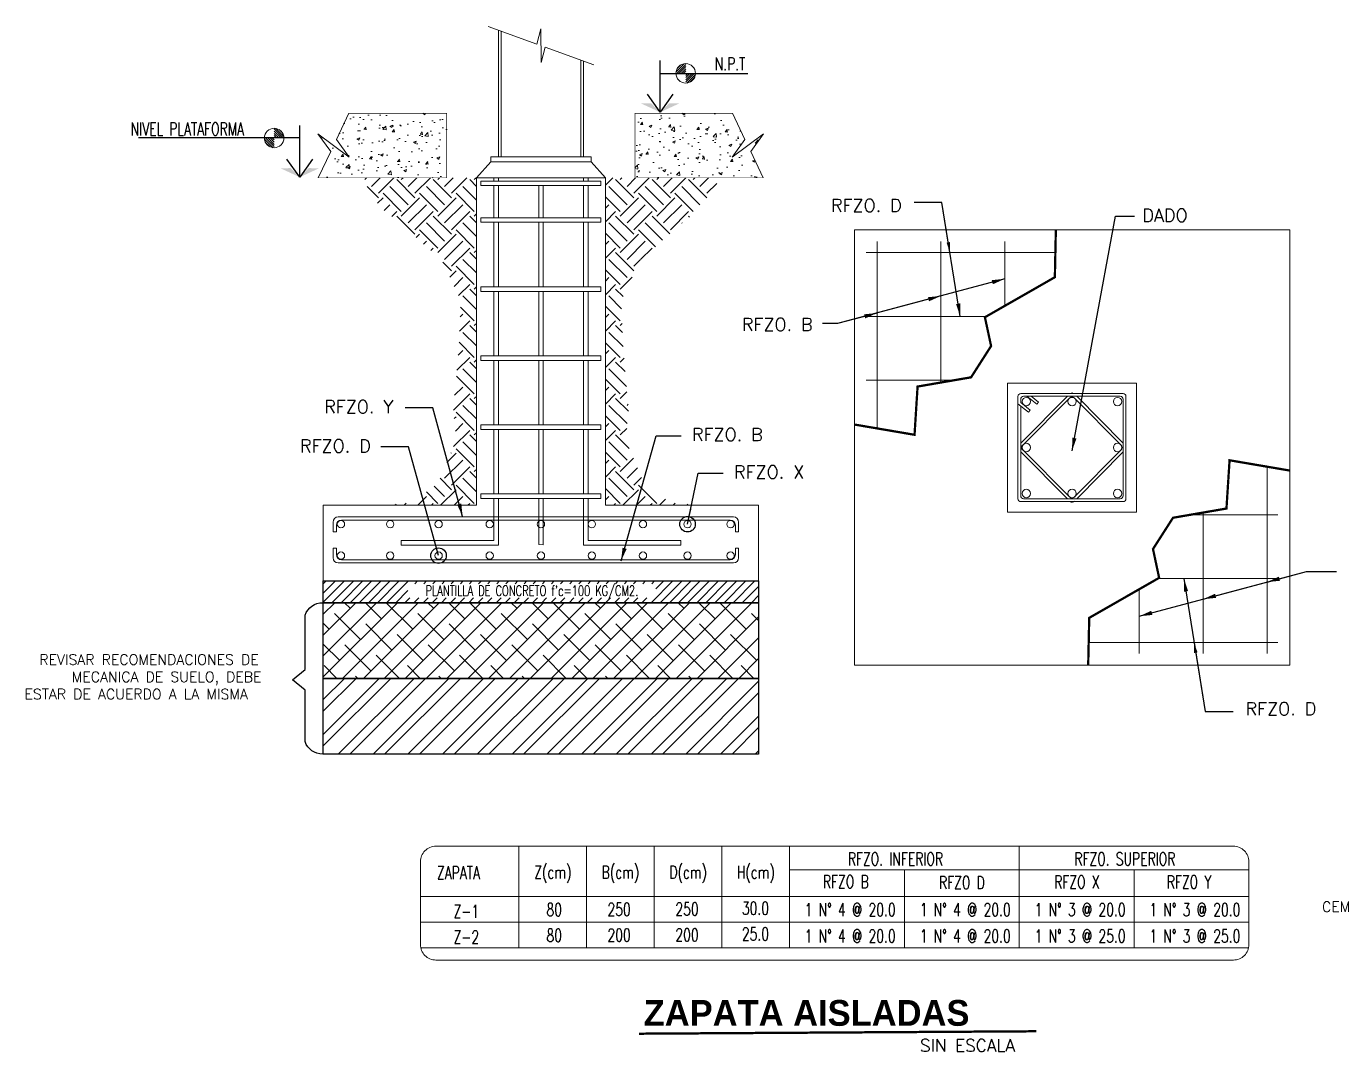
# Model space of a CAD drawing. Header units: millimetres. Extents: x 2213.6 to 2264.3, y 1634.2 to 1654.7.
# Drawn here: x 2213.61 to 2239.12, y 1634.8 to 1654.67 of the extents above; entities that cross this region are included whole.
import ezdxf
from ezdxf.enums import TextEntityAlignment as Align

# ---------------------------------------------------------------- set-up
doc = ezdxf.new("R2010")
doc.units = ezdxf.units.MM
for name, color, linetype in [('0-TEXTO', 7, 'Continuous'), ('CIM', 7, 'Continuous'), ('CONT', 7, 'Continuous'), ('COTAS', 2, 'Continuous'), ('DADO', 5, 'Continuous'), ('MING', 7, 'Continuous')]:
    doc.layers.add(name, color=color, linetype=linetype)
doc.layers.add('ARMADURA', color=1, linetype='Continuous', lineweight=18)
doc.styles.add('BOLD', font='bold.shx', dxfattribs={"width": 1.1, "height": 0.4})
doc.styles.add('SIMPLEX', font='simplex.shx')
doc.styles.get("Standard").update_dxf_attribs({"font": 'arial.ttf'})
doc.styles.add('TEXTO', font='simplex.shx')
doc.dimstyles.new('100', dxfattribs={"dimtxt": 0.2, "dimasz": 0.2, "dimexe": 0.1, "dimexo": 0.1, "dimgap": 0.1, "dimtad": 1, "dimdec": 0, "dimlfac": 1000, "dimzin": 1, "dimtxsty": 'SIMPLEX', "dimcen": 0.009, "dimclrd": 2, "dimclre": 2, "dimclrt": 4, "dimazin": 3, "dimtfac": 1, "dimtdec": 0, "dimtmove": 0, "dimatfit": 3})
doc.dimstyles.get("Standard").update_dxf_attribs({"dimtxt": 2.5, "dimasz": 2.5, "dimexe": 1.25, "dimexo": 0.625, "dimtad": 1, "dimtxsty": 'Standard', "dimcen": 2.5, "dimazin": 3, "dimtfac": 1, "dimtmove": 0, "dimatfit": 3})
pattern_1 = [(50, (1387.6985, 1562.52907), (0.546554, -0.04781726), [0.05715, -0.62865]), (355, (1387.6985, 1562.52907), (-0.10572848, 0.57316993), [0.04572, -0.50292]), (100.451, (1387.74404, 1562.5251), (0.4408275, 0.52535006), [0.04857, -0.53427]), (46.1842, (1387.6985, 1562.6815), (0.8132371, -0.126127), [0.085725, -0.942975]), (96.6356, (1387.7663, 1562.67096), (0.7122127, 0.7422767), [0.072855, -0.801405]), (351.184, (1387.6985, 1562.6815), (0.7122138, 0.74227535), [0.06858, -0.75438]), (21, (1387.7747, 1562.64337), (0.45484464, -0.30679656), [0.05715, -0.62865]), (326, (1387.7747, 1562.64337), (0.1854061, 0.5525639), [0.04572, -0.50292]), (71.4514, (1387.8126, 1562.6178), (0.64024947, 0.24576857), [0.04857, -0.53427]), (37.5, (1387.6985, 1562.52907), (0.00926581, 0.253665117), [0, -0.496824, 0, -0.51054, 0, -0.504825]), (7.5, (1387.6985, 1562.52907), (0.20045899, 0.300541724), [0, -0.291084, 0, -0.485394, 0, -0.192405]), (327.5, (1387.52857, 1562.52907), (0.406771786, -0.01718623), [0, -0.1905, 0, -0.59436, 0, -0.78867]), (317.5, (1387.45237, 1562.52907), (0.44438754, 0.07627947), [0, -0.24765, 0, -0.394716, 0, -0.56007])]

msp = doc.modelspace()

# ---------------------------------------------------------------- hatches: boundary and pattern name
at = {"lineweight": 0}
for points in [[(2225.518, 1653.175), (2225.717, 1653.178), (2225.892, 1653.003)], [(2226.265, 1653.175), (2226.066, 1653.178), (2225.892, 1653.003)], [(2218.533, 1651.917), (2218.731, 1651.92), (2218.906, 1651.745)], [(2219.28, 1651.917), (2219.081, 1651.92), (2218.906, 1651.745)]]:
    msp.add_hatch(color=256, dxfattribs=at).paths.add_polyline_path(points)
h = msp.add_hatch(dxfattribs=at)
h.set_pattern_fill('AR-CONC,_I', color=256, scale=0.003, style=2)
h.set_pattern_definition(pattern_1)
h.paths.add_polyline_path([(2221.751, 1652.982), (2219.859, 1652.982), (2219.617, 1652.473), (2219.866, 1652.131), (2219.257, 1652.583), (2219.507, 1652.242), (2219.264, 1651.732), (2221.751, 1651.732)])
h = msp.add_hatch(dxfattribs=at)
h.set_pattern_fill('AR-CONC,_I', color=256, scale=0.003, style=2)
h.set_pattern_definition(pattern_1)
h.paths.add_polyline_path([(2227.536, 1652.473), (2227.293, 1652.982), (2225.402, 1652.982), (2225.402, 1651.732), (2227.888, 1651.732), (2227.646, 1652.242), (2227.895, 1652.583), (2227.286, 1652.131)])
h = msp.add_hatch(dxfattribs=at)
h.set_pattern_fill('EARTH', color=8, scale=2, angle=45, style=0)
h.set_pattern_definition([(45, (-6.24735, 564.60906), (1e-16, 0.70710678), [0.5, -0.5]), (45, (-6.37993, 564.74164), (1e-16, 0.70710678), [0.5, -0.5]), (45, (-6.5125, 564.8742), (1e-16, 0.70710678), [0.5, -0.5]), (135, (-6.5125, 564.9626), (-0.70710678, 1e-16), [0.5, -0.5]), (135, (-6.37993, 565.0952), (-0.70710678, 1e-16), [0.5, -0.5]), (135, (-6.24735, 565.2278), (-0.70710678, 1e-16), [0.5, -0.5])])
h.paths.add_polyline_path([(2227.055, 1651.732), (2224.831, 1651.732), (2224.831, 1645.387), (2226.611, 1645.387), (2226.097, 1645.435), (2225.583, 1645.801), (2225.225, 1646.641), (2225.279, 1647.252), (2225.233, 1647.75), (2225.17, 1648.481), (2225.139, 1649.364), (2225.505, 1650.142), (2226.412, 1650.932), (2226.699, 1651.16)])
h.paths.add_polyline_path([(2222.331, 1651.732), (2220.108, 1651.732), (2220.464, 1651.16), (2220.751, 1650.932), (2221.658, 1650.142), (2222.024, 1649.364), (2221.993, 1648.481), (2221.93, 1647.75), (2221.884, 1647.252), (2221.938, 1646.641), (2221.58, 1645.801), (2221.066, 1645.435), (2220.526, 1645.387), (2222.329, 1645.387)])
h = msp.add_hatch(dxfattribs=at)
h.set_pattern_fill('ANSI31', color=256, style=0)
h.set_pattern_definition([(45, (-5.04954, 564.60906), (-0.0883883476, 0.0883883476), [])])
h.paths.add_polyline_path([(2227.8, 1643.498), (2227.8, 1643.92), (2219.363, 1643.92), (2219.363, 1643.498)])
h.paths.add_polyline_path([(2221.003, 1643.594), (2225.809, 1643.594), (2225.809, 1643.866), (2221.003, 1643.866)], flags=16)
h = msp.add_hatch()
h.set_pattern_fill('ANSI38', color=256, scale=0.09, style=0)
h.set_pattern_definition([(45, (1912.5557, 1952.73624), (-0.20205576, 0.20205576), []), (135, (1912.5557, 1952.73624), (-0.60616729, 0.20205576), [0.714375, -0.428625])])
h.paths.add_polyline_path([(2227.8, 1643.498), (2219.363, 1643.498), (2219.363, 1642.031), (2227.8, 1642.031)])
h = msp.add_hatch()
h.set_pattern_fill('ANSI32', color=256, scale=0.05, style=0)
h.set_pattern_definition([(45, (-1855.74, 4078.10105), (-0.336759605, 0.336759605), []), (45, (-1855.5155, 4078.10105), (-0.336759605, 0.336759605), [])])
h.paths.add_polyline_path([(2227.8, 1642.031), (2219.363, 1642.031), (2219.363, 1640.564), (2227.8, 1640.564)])
at = {"layer": 'COTAS', "lineweight": 0}
h = msp.add_hatch(dxfattribs=at)
h.set_pattern_fill('ANSI31', color=256, scale=0.009489, style=0)
h.set_pattern_definition([(45, (2147.720088, 1615.525957), (-0.021302497, 0.021302497), [])])
edge = h.paths.add_edge_path()
edge.add_ellipse((2226.387, 1653.757), major_axis=(-0.134, 0.134), ratio=1, start_angle=-45, end_angle=45)
edge.add_line((2226.199, 1653.757), (2226.387, 1653.757))
edge.add_line((2226.387, 1653.757), (2226.387, 1653.946))
edge = h.paths.add_edge_path()
edge.add_line((2226.576, 1653.757), (2226.387, 1653.757))
edge.add_line((2226.387, 1653.757), (2226.387, 1653.568))
edge.add_ellipse((2226.387, 1653.757), major_axis=(-0.134, 0.134), ratio=1, start_angle=135, end_angle=225)
h = msp.add_hatch(dxfattribs=at)
h.set_pattern_fill('ANSI31', color=256, scale=0.009489, style=0)
h.set_pattern_definition([(135, (2297.077585, 1614.273295), (0.021302497, 0.021302497), [])])
edge = h.paths.add_edge_path()
edge.add_ellipse((2218.41, 1652.504), major_axis=(0.134, 0.134), ratio=1, start_angle=315, end_angle=405, ccw=False)
edge.add_line((2218.599, 1652.504), (2218.41, 1652.504))
edge.add_line((2218.41, 1652.504), (2218.41, 1652.693))
edge = h.paths.add_edge_path()
edge.add_line((2218.221, 1652.504), (2218.41, 1652.504))
edge.add_line((2218.41, 1652.504), (2218.41, 1652.315))
edge.add_ellipse((2218.41, 1652.504), major_axis=(0.134, 0.134), ratio=1, start_angle=135, end_angle=225, ccw=False)

# ---------------------------------------------------------------- linework, layer by layer
msp.add_lwpolyline([(2219.363, 1643.92), (2227.8, 1643.92), (2227.8, 1643.498), (2219.363, 1643.498)], close=True)
msp.add_lwpolyline([(2219.352, 1640.564, -0.332352), (2219.011, 1640.805), (2219.011, 1641.804), (2218.764, 1642.005), (2219.011, 1642.205), (2219.011, 1643.254, -0.332352), (2219.352, 1643.496, 0.332352)], format="xyb")
at = {"const_width": 0.045}
msp.add_lwpolyline([(2225.482, 1635.145), (2233.185, 1635.192)], dxfattribs=at)
at = {"layer": '0-TEXTO', "lineweight": 0}
for p, q in [((2223.155, 1638.779), (2223.155, 1636.806)), ((2224.467, 1638.779), (2224.467, 1636.806)), ((2225.778, 1638.779), (2225.778, 1636.806)), ((2227.089, 1638.779), (2227.089, 1636.806)), ((2228.401, 1638.779), (2228.401, 1636.806)), ((2232.852, 1638.779), (2232.852, 1636.806)), ((2228.401, 1638.324), (2237.303, 1638.324)), ((2230.626, 1638.324), (2230.626, 1636.806)), ((2235.078, 1638.324), (2235.078, 1636.806)), ((2221.245, 1637.804), (2237.303, 1637.804)), ((2221.245, 1637.305), (2237.303, 1637.305)), ((2221.263, 1636.806), (2237.285, 1636.806))]:
    msp.add_line(p, q, dxfattribs=at)
msp.add_lwpolyline([(2221.545, 1636.573), (2237.003, 1636.573, 0.414214), (2237.303, 1636.873), (2237.303, 1638.479, 0.414214), (2237.003, 1638.779), (2221.545, 1638.779, 0.414214), (2221.245, 1638.479), (2221.245, 1636.873, 0.414214)], format="xyb", close=True, dxfattribs=at)
at = {"layer": 'CIM', "color": 1, "lineweight": 0}
for p, q in [((2222.419, 1651.582), (2222.419, 1651.67)), ((2224.744, 1651.67), (2222.419, 1651.67)), ((2224.744, 1651.582), (2222.419, 1651.582)), ((2222.669, 1651.67), (2222.669, 1651.732)), ((2222.669, 1650.957), (2222.669, 1651.582)), ((2222.756, 1651.67), (2222.756, 1651.732)), ((2222.756, 1650.957), (2222.756, 1651.582)), ((2223.537, 1650.957), (2223.537, 1651.582)), ((2223.625, 1650.957), (2223.625, 1651.582)), ((2224.406, 1651.67), (2224.406, 1651.732)), ((2224.406, 1650.957), (2224.406, 1651.582)), ((2224.494, 1651.67), (2224.494, 1651.732)), ((2224.494, 1650.957), (2224.494, 1651.582)), ((2224.744, 1651.582), (2224.744, 1651.67)), ((2222.419, 1650.87), (2222.419, 1650.957)), ((2224.744, 1650.957), (2222.419, 1650.957)), ((2224.744, 1650.87), (2222.419, 1650.87)), ((2222.669, 1649.62), (2222.669, 1650.87)), ((2222.756, 1649.62), (2222.756, 1650.87)), ((2223.537, 1649.62), (2223.537, 1650.87)), ((2223.625, 1649.62), (2223.625, 1650.87)), ((2224.406, 1649.62), (2224.406, 1650.87)), ((2224.494, 1649.62), (2224.494, 1650.87)), ((2224.744, 1650.87), (2224.744, 1650.957)), ((2222.419, 1649.532), (2222.419, 1649.62)), ((2224.744, 1649.62), (2222.419, 1649.62)), ((2224.744, 1649.532), (2222.419, 1649.532)), ((2222.669, 1648.282), (2222.669, 1649.532)), ((2222.756, 1648.282), (2222.756, 1649.532)), ((2223.537, 1648.282), (2223.537, 1649.532)), ((2223.625, 1648.282), (2223.625, 1649.532)), ((2224.406, 1648.282), (2224.406, 1649.532)), ((2224.494, 1648.282), (2224.494, 1649.532)), ((2224.744, 1649.532), (2224.744, 1649.62)), ((2222.419, 1648.195), (2222.419, 1648.282)), ((2224.744, 1648.282), (2222.419, 1648.282)), ((2224.744, 1648.195), (2224.744, 1648.282)), ((2224.744, 1648.195), (2222.419, 1648.195)), ((2222.669, 1646.945), (2222.669, 1648.195)), ((2222.756, 1646.945), (2222.756, 1648.195)), ((2223.537, 1646.945), (2223.537, 1648.195)), ((2223.625, 1646.945), (2223.625, 1648.195)), ((2224.406, 1646.945), (2224.406, 1648.195)), ((2224.494, 1646.945), (2224.494, 1648.195)), ((2222.419, 1646.857), (2222.419, 1646.945)), ((2224.744, 1646.945), (2222.419, 1646.945)), ((2224.744, 1646.857), (2224.744, 1646.945)), ((2224.744, 1646.857), (2222.419, 1646.857)), ((2222.669, 1645.607), (2222.669, 1646.857)), ((2222.756, 1645.607), (2222.756, 1646.857)), ((2223.537, 1645.607), (2223.537, 1646.857)), ((2223.625, 1645.607), (2223.625, 1646.857)), ((2224.406, 1645.607), (2224.406, 1646.857)), ((2224.494, 1645.607), (2224.494, 1646.857)), ((2224.744, 1645.607), (2222.419, 1645.607)), ((2222.419, 1645.52), (2222.419, 1645.607)), ((2224.744, 1645.52), (2222.419, 1645.52)), ((2222.669, 1644.704), (2222.669, 1645.52)), ((2222.756, 1644.616), (2222.756, 1645.52)), ((2223.537, 1644.623), (2223.537, 1645.52)), ((2223.625, 1644.618), (2223.625, 1645.52)), ((2224.406, 1644.616), (2224.406, 1645.52)), ((2224.494, 1644.704), (2224.494, 1645.52)), ((2224.744, 1645.52), (2224.744, 1645.607)), ((2222.669, 1644.704), (2220.873, 1644.704)), ((2220.873, 1644.616), (2220.873, 1644.704)), ((2226.29, 1644.704), (2224.494, 1644.704)), ((2226.29, 1644.616), (2226.29, 1644.704)), ((2222.756, 1644.616), (2220.873, 1644.616)), ((2223.537, 1644.623), (2223.625, 1644.618)), ((2226.29, 1644.616), (2224.406, 1644.616))]:
    msp.add_line(p, q, dxfattribs=at)
at = {"layer": 'CONT', "lineweight": 0}
for p, q in [((2222.756, 1652.136), (2222.756, 1654.595)), ((2224.407, 1652.136), (2224.407, 1653.995)), ((2222.331, 1651.732), (2222.607, 1652.045)), ((2222.607, 1652.045), (2222.607, 1652.136)), ((2224.556, 1652.136), (2222.607, 1652.136)), ((2222.607, 1652.045), (2224.556, 1652.045)), ((2224.556, 1652.045), (2224.556, 1652.136)), ((2224.831, 1651.732), (2224.556, 1652.045)), ((2229.656, 1650.724), (2238.094, 1650.724)), ((2229.656, 1650.724), (2229.656, 1642.286)), ((2238.094, 1650.724), (2238.094, 1642.286)), ((2232.625, 1647.755), (2232.625, 1645.255)), ((2232.625, 1647.755), (2235.125, 1647.755)), ((2235.125, 1647.755), (2235.125, 1645.255)), ((2232.625, 1645.255), (2235.125, 1645.255)), ((2227.8, 1643.498), (2227.8, 1642.031)), ((2229.656, 1642.286), (2238.094, 1642.286))]:
    msp.add_line(p, q, dxfattribs=at)
at = {"layer": 'CONT', "color": 1, "lineweight": 0}
for p, q in [((2222.812, 1652.136), (2222.812, 1654.575)), ((2224.351, 1652.136), (2224.351, 1654.015)), ((2232.88, 1646.588), (2233.784, 1647.498)), ((2232.918, 1646.549), (2233.83, 1647.467)), ((2232.996, 1647.498), (2233.19, 1647.343)), ((2233.083, 1647.498), (2233.224, 1647.385)), ((2233.919, 1647.467), (2234.828, 1646.549)), ((2233.965, 1647.498), (2234.865, 1646.588)), ((2232.826, 1647.353), (2233.031, 1647.189)), ((2232.88, 1647.379), (2233.064, 1647.232)), ((2233.031, 1647.189), (2233.064, 1647.232)), ((2233.19, 1647.343), (2233.224, 1647.385)), ((2233.83, 1645.543), (2232.918, 1646.461)), ((2234.828, 1646.461), (2233.919, 1645.543)), ((2233.784, 1645.513), (2232.88, 1646.422)), ((2234.865, 1646.422), (2233.965, 1645.513)), ((2219.653, 1645.161), (2227.313, 1645.161)), ((2219.553, 1644.871), (2219.553, 1645.061)), ((2219.616, 1644.871), (2219.616, 1644.998)), ((2219.716, 1645.098), (2227.25, 1645.098)), ((2227.35, 1644.871), (2227.35, 1644.998)), ((2227.413, 1644.871), (2227.413, 1645.061)), ((2219.553, 1644.871), (2219.616, 1644.871)), ((2227.413, 1644.871), (2227.35, 1644.871)), ((2219.553, 1644.557), (2219.553, 1644.368)), ((2219.553, 1644.557), (2219.616, 1644.557)), ((2219.616, 1644.557), (2219.616, 1644.43)), ((2227.35, 1644.557), (2227.35, 1644.43)), ((2227.413, 1644.557), (2227.35, 1644.557)), ((2227.413, 1644.557), (2227.413, 1644.368)), ((2219.653, 1644.268), (2227.313, 1644.268)), ((2219.716, 1644.33), (2227.25, 1644.33))]:
    msp.add_line(p, q, dxfattribs=at)
at = {"layer": 'CONT', "color": 8, "lineweight": 0}
for p, q in [((2229.884, 1650.284), (2233.552, 1650.284)), ((2230.096, 1650.496), (2230.096, 1646.876)), ((2231.333, 1650.496), (2231.333, 1647.765)), ((2232.571, 1650.496), (2232.571, 1649.25)), ((2229.884, 1649.046), (2232.216, 1649.046)), ((2229.884, 1647.809), (2231.586, 1647.809)), ((2237.654, 1642.514), (2237.654, 1646.134)), ((2237.866, 1645.201), (2236.164, 1645.201)), ((2236.416, 1642.514), (2236.416, 1645.245)), ((2237.866, 1643.964), (2235.534, 1643.964)), ((2235.179, 1642.514), (2235.179, 1643.76)), ((2237.866, 1642.726), (2234.198, 1642.726))]:
    msp.add_line(p, q, dxfattribs=at)
at = {"layer": 'CONT', "lineweight": 0}
msp.add_lwpolyline([(2224.831, 1651.732), (2224.831, 1645.387), (2227.8, 1645.387), (2227.8, 1643.92), (2219.363, 1643.92), (2219.363, 1645.387), (2222.331, 1645.387), (2222.331, 1651.732)], close=True, dxfattribs=at)
at = {"layer": 'CONT', "lineweight": 0, "const_width": 0.0439}
for points in [[(2229.656, 1646.951), (2230.822, 1646.752), (2230.881, 1647.687), (2231.918, 1647.866), (2232.306, 1648.472), (2232.186, 1649.03), (2233.542, 1649.806), (2233.561, 1650.724)], [(2238.094, 1646.059), (2236.928, 1646.258), (2236.868, 1645.323), (2235.832, 1645.144), (2235.444, 1644.538), (2235.563, 1643.98), (2234.208, 1643.204), (2234.188, 1642.286)]]:
    msp.add_lwpolyline(points, dxfattribs=at)
at = {"layer": 'CONT', "color": 1, "lineweight": 0}
msp.add_lwpolyline([(2232.826, 1647.496), (2232.826, 1645.514, 0.414214), (2232.882, 1645.458), (2234.863, 1645.458, 0.414214), (2234.92, 1645.514), (2234.92, 1647.496, 0.414214), (2234.863, 1647.552), (2232.882, 1647.552, 0.414214)], format="xyb", close=True, dxfattribs=at)
for points in [[(2232.88, 1647.309), (2232.88, 1645.569, 0.414214), (2232.936, 1645.513), (2234.809, 1645.513, 0.414214), (2234.865, 1645.569), (2234.865, 1647.441, 0.414214), (2234.809, 1647.498), (2232.936, 1647.498, 0.414214), (2232.88, 1647.441)], [(2232.88, 1647.441), (2232.88, 1647.379, 0.414214)]]:
    msp.add_lwpolyline(points, format="xyb", dxfattribs=at)
at = {"layer": 'CONT', "lineweight": 0}
for centre, radius in [((2232.989, 1647.396), 0.0815), ((2233.875, 1647.396), 0.0815), ((2234.757, 1647.396), 0.0815), ((2232.989, 1646.505), 0.0815), ((2234.757, 1646.505), 0.0815), ((2232.989, 1645.614), 0.0815), ((2233.875, 1645.614), 0.0815), ((2234.757, 1645.614), 0.0815), ((2219.705, 1645.019), 0.0715), ((2220.66, 1645.019), 0.0715), ((2221.598, 1645.019), 0.0715), ((2222.588, 1645.019), 0.0715), ((2223.581, 1645.019), 0.0715), ((2224.568, 1645.019), 0.0715), ((2225.558, 1645.019), 0.0715), ((2226.423, 1645.019), 0.0715), ((2227.257, 1645.019), 0.0715), ((2219.705, 1644.41), 0.0715), ((2220.66, 1644.41), 0.0715), ((2221.598, 1644.41), 0.0715), ((2222.588, 1644.41), 0.0715), ((2223.581, 1644.41), 0.0715), ((2224.568, 1644.41), 0.0715), ((2225.558, 1644.41), 0.0715), ((2226.423, 1644.41), 0.0715), ((2227.257, 1644.41), 0.0715)]:
    msp.add_circle(centre, radius, dxfattribs=at)
at = {"layer": 'CONT', "color": 1, "lineweight": 0}
for centre, radius, start, end in [((2233.875, 1647.423), 0.0625, 44.7416, 135.1435), ((2233.875, 1647.5), 0.0625, 56.5518, 123.4482), ((2232.962, 1646.505), 0.0625, 135.1435, 224.8565), ((2234.783, 1646.505), 0.0625, 315.2584, 44.7416), ((2233.875, 1645.587), 0.0625, 224.8565, 315.2584), ((2233.875, 1645.51), 0.0625, 236.5518, 315.2584), ((2219.653, 1645.061), 0.1, 90, 180), ((2227.313, 1645.061), 0.1, 0, 90), ((2219.716, 1644.998), 0.1, 90, 180), ((2227.25, 1644.998), 0.1, 0, 90), ((2219.716, 1644.43), 0.1, 180, 270), ((2227.25, 1644.43), 0.1, 270, 0), ((2219.653, 1644.368), 0.1, 180, 270), ((2227.313, 1644.368), 0.1, 270, 0)]:
    msp.add_arc(centre, radius, start, end, dxfattribs=at)
at = {"layer": 'COTAS', "lineweight": 0}
for p, q in [((2223.498, 1654.325), (2222.556, 1654.668)), ((2223.581, 1654.621), (2223.498, 1654.325)), ((2223.582, 1653.968), (2223.581, 1654.621)), ((2223.665, 1654.265), (2223.582, 1653.968)), ((2224.607, 1653.922), (2223.665, 1654.265)), ((2219.617, 1652.473), (2219.859, 1652.982)), ((2227.536, 1652.473), (2227.293, 1652.982)), ((2219.507, 1652.242), (2219.257, 1652.583)), ((2219.257, 1652.583), (2219.866, 1652.131)), ((2227.895, 1652.583), (2227.286, 1652.131)), ((2227.646, 1652.242), (2227.895, 1652.583)), ((2219.866, 1652.131), (2219.617, 1652.473)), ((2227.286, 1652.131), (2227.536, 1652.473)), ((2219.264, 1651.732), (2219.507, 1652.242)), ((2227.888, 1651.732), (2227.646, 1652.242))]:
    msp.add_line(p, q, dxfattribs=at)
at = {"layer": 'COTAS', "lineweight": 0, "const_width": 0.0125}
for points in [[(2219.859, 1652.982), (2221.751, 1652.982), (2221.751, 1651.732), (2219.264, 1651.732)], [(2227.293, 1652.982), (2225.402, 1652.982), (2225.402, 1651.732), (2227.888, 1651.732)]]:
    msp.add_lwpolyline(points, dxfattribs=at)
at = {"layer": 'COTAS', "lineweight": 0}
for centre in [(2226.387, 1653.757), (2218.41, 1652.504)]:
    msp.add_circle(centre, 0.189, dxfattribs=at)
at = {"layer": 'DADO'}
for points in [[(2219.363, 1643.498), (2227.8, 1643.498), (2227.8, 1642.031), (2219.363, 1642.031)], [(2219.363, 1642.031), (2227.8, 1642.031), (2227.8, 1640.564), (2219.363, 1640.564)]]:
    msp.add_lwpolyline(points, close=True, dxfattribs=at)

# ---------------------------------------------------------------- texts
at = {"layer": 'ARMADURA', "style": 'BOLD'}
msp.add_text('ZAPATA AISLADAS', height=0.5, dxfattribs=at).set_placement((2225.572, 1635.298))
at = {"layer": 'COTAS', "style": 'SIMPLEX'}
msp.add_text('SIN ESCALA', height=0.24, dxfattribs=at).set_placement((2230.928, 1634.797))
at = {"layer": 'MING', "lineweight": 0, "style": 'TEXTO', "width": 0.7}
for s, p in [('N.P.T ', (2226.95, 1653.816)), ('NIVEL PLATAFORMA', (2215.627, 1652.555)), ('RFZO. INFERIOR', (2229.529, 1638.408)), ('RFZO. SUPERIOR', (2233.92, 1638.408)), ('ZAPATA', (2221.566, 1638.14)), ('RFZO B', (2229.047, 1637.966)), ('RFZO D', (2231.297, 1637.95)), ('RFZO X', (2233.53, 1637.958)), ('RFZO Y', (2235.711, 1637.958)), ('Z-1', (2221.888, 1637.392)), ('80', (2223.688, 1637.425)), ('Z-2', (2221.888, 1636.893)), ('80', (2223.688, 1636.926))]:
    msp.add_text(s, height=0.25, dxfattribs=at).set_placement(p)
for s, height, p in [("PLANTILLA DE CONCRETO f'c=100 KG/CM2.", 0.2, (2223.406, 1643.631)), ('Z(cm)', 0.25, (2223.811, 1638.15)), ('B(cm)', 0.25, (2225.122, 1638.15)), ('D(cm)', 0.25, (2226.434, 1638.15)), ('H(cm)', 0.25, (2227.745, 1638.15))]:
    msp.add_text(s, height=height, dxfattribs=at).set_placement(p, align=Align.CENTER)
for s, p in [('250', (2225.321, 1637.429)), ('250', (2226.637, 1637.435)), ('30.0', (2228.001, 1637.452)), ('1 N%%D 4 @ 20.0', (2230.455, 1637.422)), ('1 N%%D 4 @ 20.0', (2232.686, 1637.422)), ('1 N%%D 3 @ 20.0', (2234.912, 1637.422)), ('1 N%%D 3 @ 20.0', (2237.137, 1637.422)), ('200', (2225.321, 1636.93)), ('200', (2226.637, 1636.936)), ('25.0', (2228.001, 1636.953)), ('1 N%%D 4 @ 20.0', (2230.455, 1636.912)), ('1 N%%D 4 @ 20.0', (2232.686, 1636.912)), ('1 N%%D 3 @ 25.0', (2234.912, 1636.912)), ('1 N%%D 3 @ 25.0', (2237.137, 1636.912))]:
    msp.add_text(s, height=0.25, dxfattribs=at).set_placement(p, align=Align.RIGHT)
at = {"layer": 'MING', "style": 'TEXTO'}
msp.add_text('CEMENTO EXPANSIVO', height=0.2, dxfattribs=at).set_placement((2238.72, 1637.506))
at = {"layer": 'MING', "lineweight": 0, "char_height": 0.25, "style": 'TEXTO'}
for s, insert, attachment_point in [('RFZO. D', (2229.202, 1651.196), 4), ('DADO', (2235.238, 1651.005), 4), ('RFZO. B', (2227.474, 1648.89), 4), ('RFZO. Y', (2219.379, 1647.295), 4), ('RFZO. B', (2226.508, 1646.757), 4), ('RFZO. D', (2218.911, 1646.537), 4), ('RFZO. X', (2227.322, 1646.029), 4), ('RFZO. D', (2238.608, 1641.442), 6)]:
    msp.add_mtext(s, dxfattribs=dict(at, insert=insert, attachment_point=attachment_point))
at = {"layer": 'MING', "lineweight": 0, "insert": (2213.394, 1642.494), "char_height": 0.2, "width": 5.28275, "attachment_point": 1, "style": 'TEXTO'}
msp.add_mtext('\\pi0.4637;REVISAR RECOMENDACIONES DE \\P\\pi1.09227;MECANICA DE SUELO, DEBE\\P\\pi0.17799;ESTAR DE ACUERDO A LA MISMA', dxfattribs=at)

# ---------------------------------------------------------------- leaders
at = {"lineweight": 0}
for points, dimstyle, override in [([(2225.891, 1653.003), (2225.891, 1653.757), (2227.589, 1653.757)], '100', {"dimasz": 0.35, "dimldrblk": 'Open90'}), ([(2218.906, 1651.746), (2218.906, 1652.504), (2215.778, 1652.504)], '100', {"dimasz": 0.35, "dimldrblk": 'Open90'}), ([(2231.707, 1649.046), (2231.352, 1651.251), (2230.815, 1651.251)], 'Standard', {"dimtxt": 0.25, "dimasz": 0.25, "dimexe": 0.2, "dimgap": 0.0625, "dimdec": 1, "dimlfac": 10, "dimrnd": 0.01, "dimzin": 3, "dimtxsty": 'SIMPLEX', "dimcen": 0.0625, "dimdle": 0.0313, "dimclrd": 2, "dimclre": 2, "dimclrt": 5, "dimtdec": 1, "dimtix": 1, "dimfxl": 0.0015, "dimtzin": 7}), ([(2233.875, 1646.443), (2234.715, 1650.99), (2235.086, 1650.99)], 'Standard', {"dimtxt": 0.25, "dimasz": 0.25, "dimexe": 0.2, "dimgap": 0.0625, "dimdec": 1, "dimlfac": 10, "dimrnd": 0.01, "dimzin": 3, "dimtxsty": 'SIMPLEX', "dimcen": 0.0625, "dimdle": 0.0313, "dimclrd": 2, "dimclre": 2, "dimclrt": 5, "dimtdec": 1, "dimtix": 1, "dimfxl": 0.0015, "dimtzin": 7}), ([(2232.571, 1649.774), (2229.331, 1648.907), (2229.039, 1648.907)], 'Standard', {"dimtxt": 0.25, "dimasz": 0.25, "dimexe": 0.2, "dimgap": 0.0625, "dimdec": 1, "dimlfac": 10, "dimrnd": 0.01, "dimzin": 3, "dimtxsty": 'SIMPLEX', "dimcen": 0.0625, "dimdle": 0.0313, "dimclrd": 2, "dimclre": 2, "dimclrt": 5, "dimtdec": 1, "dimtix": 1, "dimfxl": 0.0015, "dimtzin": 7}), ([(2231.333, 1649.443), (2229.331, 1648.907), (2229.039, 1648.907)], 'Standard', {"dimtxt": 0.25, "dimasz": 0.25, "dimexe": 0.2, "dimgap": 0.0625, "dimdec": 1, "dimlfac": 10, "dimrnd": 0.01, "dimzin": 3, "dimtxsty": 'SIMPLEX', "dimcen": 0.0625, "dimdle": 0.0313, "dimclrd": 2, "dimclre": 2, "dimclrt": 5, "dimtdec": 1, "dimtix": 1, "dimfxl": 0.0015, "dimtzin": 7}), ([(2230.096, 1649.112), (2229.331, 1648.907), (2229.039, 1648.907)], 'Standard', {"dimtxt": 0.25, "dimasz": 0.25, "dimexe": 0.2, "dimgap": 0.0625, "dimdec": 1, "dimlfac": 10, "dimrnd": 0.01, "dimzin": 3, "dimtxsty": 'SIMPLEX', "dimcen": 0.0625, "dimdle": 0.0313, "dimclrd": 2, "dimclre": 2, "dimclrt": 5, "dimtdec": 1, "dimtix": 1, "dimfxl": 0.0015, "dimtzin": 7}), ([(2230.096, 1649.112), (2229.331, 1648.907), (2229.039, 1648.907)], 'Standard', {"dimtxt": 0.25, "dimasz": 0.25, "dimexe": 0.2, "dimgap": 0.0625, "dimdec": 1, "dimlfac": 10, "dimrnd": 0.01, "dimzin": 3, "dimtxsty": 'SIMPLEX', "dimcen": 0.0625, "dimdle": 0.0313, "dimclrd": 2, "dimclre": 2, "dimclrt": 5, "dimtdec": 1, "dimtix": 1, "dimfxl": 0.0015, "dimtzin": 7}), ([(2222.063, 1645.168), (2221.484, 1647.276), (2220.947, 1647.276)], 'Standard', {"dimtxt": 0.25, "dimasz": 0.25, "dimexe": 0.2, "dimgap": 0.0625, "dimdec": 1, "dimlfac": 10, "dimrnd": 0.01, "dimzin": 3, "dimtxsty": 'SIMPLEX', "dimcen": 0.0625, "dimdle": 0.0313, "dimclrd": 2, "dimclre": 2, "dimclrt": 5, "dimtdec": 1, "dimtix": 1, "dimfxl": 0.0015, "dimtzin": 7}), ([(2225.135, 1644.311), (2225.813, 1646.735), (2226.297, 1646.735)], 'Standard', {"dimtxt": 0.25, "dimasz": 0.25, "dimexe": 0.2, "dimgap": 0.0625, "dimdec": 1, "dimlfac": 10, "dimrnd": 0.01, "dimzin": 3, "dimtxsty": 'SIMPLEX', "dimcen": 0.0625, "dimdle": 0.0313, "dimclrd": 2, "dimclre": 2, "dimclrt": 5, "dimtdec": 1, "dimtix": 1, "dimfxl": 0.0015, "dimtzin": 7}), ([(2235.179, 1643.236), (2238.419, 1644.103), (2239.002, 1644.103)], 'Standard', {"dimtxt": 0.25, "dimasz": 0.25, "dimexe": 0.2, "dimgap": 0.0625, "dimdec": 1, "dimlfac": 10, "dimrnd": 0.01, "dimzin": 3, "dimtxsty": 'SIMPLEX', "dimcen": 0.0625, "dimdle": 0.0313, "dimclrd": 2, "dimclre": 2, "dimclrt": 5, "dimtdec": 1, "dimtix": 1, "dimfxl": 0.0015, "dimtzin": 7}), ([(2236.043, 1643.964), (2236.458, 1641.388), (2236.995, 1641.388)], 'Standard', {"dimtxt": 0.25, "dimasz": 0.25, "dimexe": 0.2, "dimgap": 0.0625, "dimdec": 1, "dimlfac": 10, "dimrnd": 0.01, "dimzin": 3, "dimtxsty": 'SIMPLEX', "dimcen": 0.0625, "dimdle": 0.0313, "dimclrd": 2, "dimclre": 2, "dimclrt": 5, "dimtdec": 1, "dimtix": 1, "dimfxl": 0.0015, "dimtzin": 7}), ([(2236.416, 1643.567), (2238.419, 1644.103), (2239.002, 1644.103)], 'Standard', {"dimtxt": 0.25, "dimasz": 0.25, "dimexe": 0.2, "dimgap": 0.0625, "dimdec": 1, "dimlfac": 10, "dimrnd": 0.01, "dimzin": 3, "dimtxsty": 'SIMPLEX', "dimcen": 0.0625, "dimdle": 0.0313, "dimclrd": 2, "dimclre": 2, "dimclrt": 5, "dimtdec": 1, "dimtix": 1, "dimfxl": 0.0015, "dimtzin": 7}), ([(2237.654, 1643.898), (2238.419, 1644.103), (2239.002, 1644.103)], 'Standard', {"dimtxt": 0.25, "dimasz": 0.25, "dimexe": 0.2, "dimgap": 0.0625, "dimdec": 1, "dimlfac": 10, "dimrnd": 0.01, "dimzin": 3, "dimtxsty": 'SIMPLEX', "dimcen": 0.0625, "dimdle": 0.0313, "dimclrd": 2, "dimclre": 2, "dimclrt": 5, "dimtdec": 1, "dimtix": 1, "dimfxl": 0.0015, "dimtzin": 7}), ([(2237.654, 1643.898), (2238.419, 1644.103), (2239.002, 1644.103)], 'Standard', {"dimtxt": 0.25, "dimasz": 0.25, "dimexe": 0.2, "dimgap": 0.0625, "dimdec": 1, "dimlfac": 10, "dimrnd": 0.01, "dimzin": 3, "dimtxsty": 'SIMPLEX', "dimcen": 0.0625, "dimdle": 0.0313, "dimclrd": 2, "dimclre": 2, "dimclrt": 5, "dimtdec": 1, "dimtix": 1, "dimfxl": 0.0015, "dimtzin": 7})]:
    msp.add_leader(points, dimstyle=dimstyle, override=override, dxfattribs=at)
at = {"layer": 'COTAS', "lineweight": 0}
for points in [[(2231.507, 1650.284), (2231.352, 1651.251), (2230.815, 1651.251)], [(2236.242, 1642.726), (2236.458, 1641.388), (2236.995, 1641.388)]]:
    msp.add_leader(points, dimstyle='100', dxfattribs=at)
at = {"layer": 'MING', "color": 2, "lineweight": 0}
for points in [[(2221.596, 1644.41), (2221.016, 1646.518), (2220.479, 1646.518)], [(2226.423, 1645.019), (2226.626, 1646.008), (2227.111, 1646.008)]]:
    msp.add_leader(points, dimstyle='Standard', override={"dimtxt": 0.2, "dimasz": 0.3, "dimdec": 1, "dimlfac": 20, "dimtxsty": 'TEXTO', "dimclrd": 2, "dimldrblk": 'DotBlank'}, dxfattribs=at)

doc.saveas('drawing.dxf')
